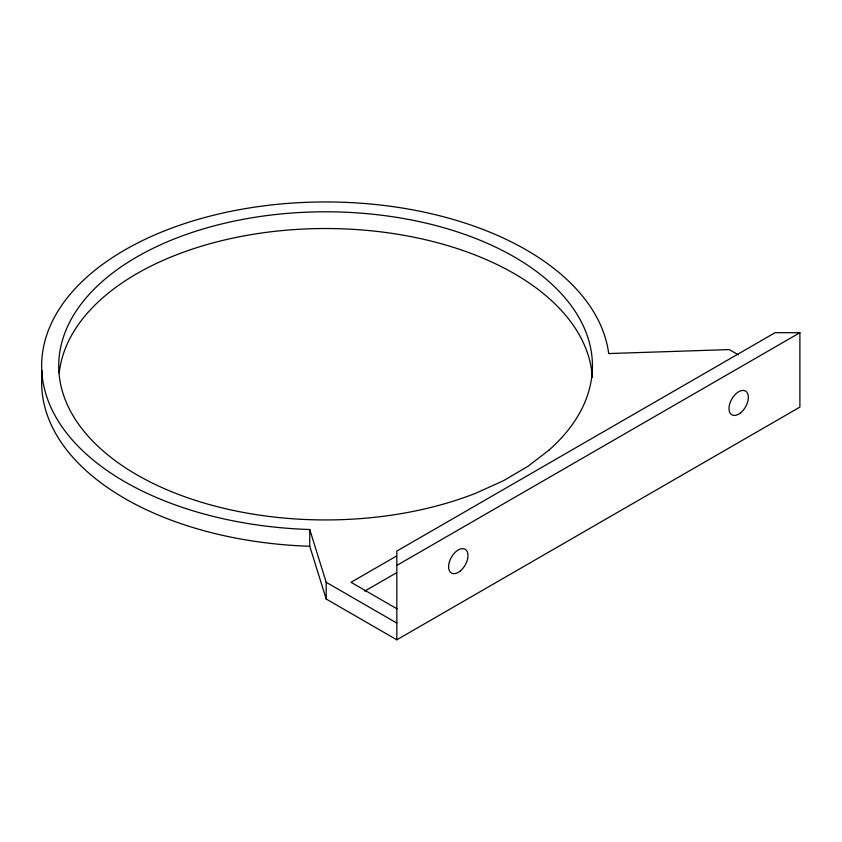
<?xml version="1.0" encoding="UTF-8"?>
<svg xmlns="http://www.w3.org/2000/svg" width="842" height="842" viewBox="0 0 842 842"><rect width="100%" height="100%" fill="white"/><g stroke="black" fill="none" stroke-linecap="round" stroke-linejoin="round"><path stroke-width="1.26" d="M396.603 555.983L351.03 582.296L397.087 608.882M396.824 565.414L799.9 332.706L799.9 407.086L396.824 639.804L326.191 599.03L309.761 546.258L309.761 529.523A283.922 163.916 0 0 1 41.679 363.881A283.922 163.916 0 0 1 316.624 202.027A283.922 163.916 0 0 1 608.692 353.556L729.267 349.588L738.381 354.84M364.66 591.158L396.445 572.813M799.9 332.706L775.061 332.706L396.824 551.078L396.824 639.804M309.761 529.523L326.191 582.296L396.824 623.069M326.191 582.296L326.191 599.03M309.761 546.258A283.922 163.916 0 0 1 42.374 370.943M59.256 372.753A266.861 154.075 0 0 1 329.527 228.54A266.861 154.075 0 0 1 592.284 377.311M548.9 450.207L527.923 466.321L503.474 480.708L475.993 493.128A266.861 154.075 0 0 1 64.36 397.392A266.861 154.075 0 0 1 375.09 214.468A266.861 154.075 0 0 1 548.9 450.207M740.602 412.822A13.714 7.925 -60 0 0 745.97 391.341A13.714 7.925 -60 0 0 729.498 404.686A13.714 7.925 -60 0 0 740.602 412.822M460.206 571.023A13.714 7.925 -60 0 0 465.563 549.542A13.714 7.925 -60 0 0 449.091 562.888A13.714 7.925 -60 0 0 460.206 571.023"/></g></svg>
